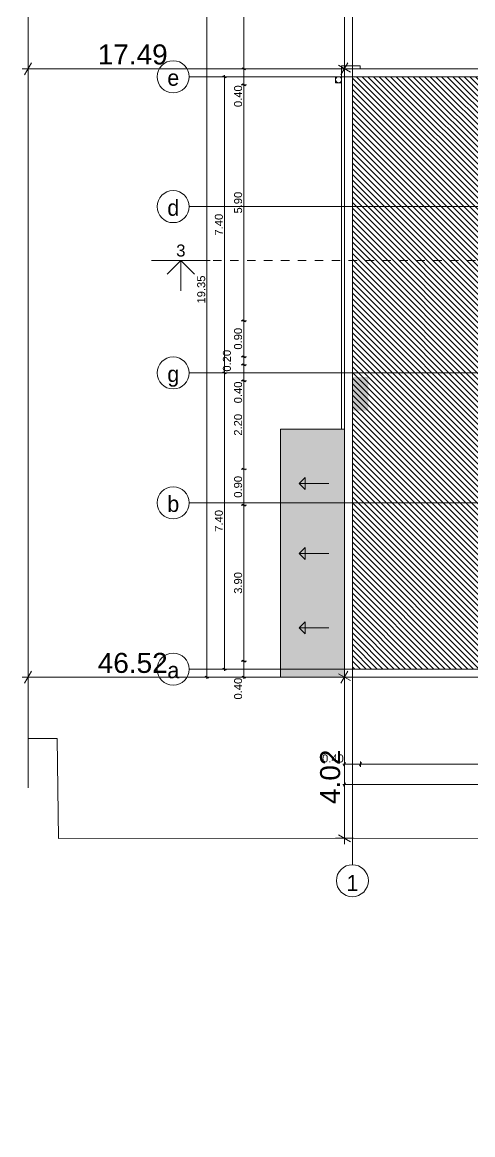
# Model space of a CAD drawing. Header units: millimetres. Extents: x 475159934 to 476245151, y 4620917055 to 4621447368.
# Drawn here: x 475225172 to 475236439, y 4621227188 to 4621254979 of the extents above; entities that cross this region are included whole.
import ezdxf

# ---------------------------------------------------------------- set-up
doc = ezdxf.new("R2010")
doc.units = ezdxf.units.MM
doc.header["$MEASUREMENT"] = 0
doc.linetypes.add('Dashed', pattern=[423.333333, 211.666667, -211.666667])
for name, color, linetype, lineweight in [('0_Pen_No__42_Pen_No__250_Pen_No__5', 5, 'Continuous', 0), ('0_Pen_No__7_Pen_No__250', 7, 'Continuous', 0), ('0_Pen_No__7_Pen_No__4', 7, 'Continuous', 0), ('0_Pen_No__7_Pen_No__7', 7, 'Continuous', 0), ('0_Pen_No__7_Pen_No__8', 8, 'Continuous', 0), ('2D Drafting - General_Pen_No__1_Pen_No__7', 7, 'Continuous', 0), ('2D Drafting - General_Pen_No__250_Pen_No__7_Pen_No__7', 7, 'Continuous', 0), ('Annotation - Text_Pen_No__7_Pen_No__5', 5, 'Continuous', 0), ('gegmebi_Pen_No__7_Pen_No__7', 7, 'Continuous', 0), ('New_._Pen_No__1', 1, 'Continuous', 0), ('New_0_Pen_No__7_Pen_No__250', 7, 'Continuous', 0), ('New_2D Drafting - General_Pen_No__250_Pen_No__7', 7, 'Continuous', 0), ('New_reg_nak_Pen_No__7', 7, 'Continuous', 0), ('New_shenobebi_Pen_No__1', 1, 'Continuous', 0), ('New_Structural - Bearing_Pen_No__1', 1, 'Continuous', 0), ('New_ნავეთების კონტურები გრგ2_Pen_No__1', 1, 'Continuous', 0), ('zoma_Pen_No__1', 1, 'Continuous', 0), ('zoma_Pen_No__142', 142, 'Continuous', 0), ('zoma_Pen_No__5_Pen_No__5', 5, 'Continuous', 0)]:
    doc.layers.add(name, color=color, linetype=linetype, lineweight=lineweight)
doc.layers.add('0_Pen_No__7_Pen_No__252', color=7, linetype='Continuous', lineweight=0, true_color=0x666666)
doc.layers.add('zoma', color=7, linetype='Continuous')
doc.styles.add('GENERATED_STYLE_1', font='arial.ttf')
doc.styles.add('GENERATED_STYLE_3', font='arial.ttf')
doc.styles.add('GENERATED_STYLE_4', font='ACADMTAV.TTF')
doc.linetypes.add('Break', pattern='A,0,[1,12. бѓљбѓ\x98бѓЎбѓ\x98 бѓ’бѓђбѓ¦бѓ”бѓ‘бѓ”бѓ‘бѓ\x981.Shx,S=15.679026,R=0,X=0,Y=0],-1975.557214,0', length=1975.557214)
doc.dimstyles.new('GENERATED_STYLE__10', dxfattribs={"dimtxt": 500, "dimasz": 228, "dimexe": 0.18, "dimexo": 3, "dimgap": 0, "dimtad": 1, "dimlfac": 0.001, "dimzin": 0, "dimdsep": 46, "dimtxsty": 'GENERATED_STYLE_3', "dimblk": 'ARROWHEAD_2', "dimblk1": 'ARROWHEAD_2', "dimblk2": 'ARROWHEAD_2', "dimcen": 0.09, "dimclrd": 1, "dimclre": 1, "dimclrt": 1, "dimadec": 0, "dimazin": 0, "dimtfac": 1, "dimtdec": 4, "dimtmove": 0, "dimatfit": 3, "dimfxl": 1, "dimtolj": 1, "dimtzin": 0, "dimarcsym": 0})
doc.dimstyles.new('GENERATED_STYLE__11', dxfattribs={"dimtxt": 500, "dimasz": 228, "dimexe": 0.18, "dimexo": 3, "dimgap": 0, "dimtad": 1, "dimlfac": 0.001, "dimzin": 0, "dimdsep": 46, "dimtxsty": 'GENERATED_STYLE_3', "dimblk": 'ARROWHEAD_2', "dimblk1": 'ARROWHEAD_2', "dimblk2": 'ARROWHEAD_2', "dimcen": 0.09, "dimclrd": 1, "dimclre": 1, "dimclrt": 1, "dimadec": 0, "dimazin": 0, "dimtfac": 1, "dimtdec": 4, "dimtmove": 2, "dimatfit": 3, "dimfxl": 1, "dimtolj": 1, "dimtzin": 0, "dimarcsym": 0})
doc.dimstyles.new('GENERATED_STYLE__12', dxfattribs={"dimtxt": 500, "dimasz": 228, "dimexe": 0.18, "dimexo": 3, "dimgap": 0, "dimtad": 1, "dimtih": 1, "dimtoh": 1, "dimlfac": 0.001, "dimzin": 0, "dimdsep": 46, "dimtxsty": 'GENERATED_STYLE_3', "dimblk": 'ARROWHEAD_2', "dimblk1": 'ARROWHEAD_2', "dimblk2": 'ARROWHEAD_2', "dimcen": 0.09, "dimclrd": 1, "dimclre": 1, "dimclrt": 1, "dimadec": 0, "dimazin": 0, "dimtfac": 1, "dimtdec": 4, "dimtmove": 2, "dimatfit": 3, "dimfxl": 1, "dimtolj": 1, "dimtzin": 0, "dimarcsym": 0})
doc.dimstyles.new('GENERATED_STYLE__3', dxfattribs={"dimtxt": 200, "dimasz": 64.421331, "dimexe": 0.18, "dimexo": 3, "dimgap": 0, "dimtad": 1, "dimtih": 1, "dimtoh": 1, "dimlfac": 0.001, "dimzin": 0, "dimdsep": 46, "dimtxsty": 'GENERATED_STYLE_3', "dimblk": 'ARROWHEAD_2', "dimblk1": 'ARROWHEAD_2', "dimblk2": 'ARROWHEAD_2', "dimcen": 0.09, "dimclrd": 142, "dimclre": 142, "dimclrt": 142, "dimadec": 0, "dimazin": 0, "dimtfac": 1, "dimtdec": 4, "dimtmove": 0, "dimatfit": 3, "dimfxl": 1, "dimtolj": 1, "dimtzin": 0, "dimarcsym": 0})
doc.dimstyles.new('GENERATED_STYLE__6', dxfattribs={"dimtxt": 200, "dimasz": 64.421331, "dimexe": 0.18, "dimexo": 3, "dimgap": 0, "dimtad": 1, "dimlfac": 0.001, "dimzin": 0, "dimdsep": 46, "dimtxsty": 'GENERATED_STYLE_3', "dimblk": 'ARROWHEAD_2', "dimblk1": 'ARROWHEAD_2', "dimblk2": 'ARROWHEAD_2', "dimcen": 0.09, "dimclrd": 142, "dimclre": 142, "dimclrt": 142, "dimadec": 0, "dimazin": 0, "dimtfac": 1, "dimtdec": 4, "dimtmove": 0, "dimatfit": 3, "dimfxl": 1, "dimtolj": 1, "dimtzin": 0, "dimarcsym": 0})

# ---------------------------------------------------------------- blocks, each defined once
blk = doc.blocks.new('*D456', base_point=(475826096, 4621095193))
at = {"layer": 'zoma_Pen_No__1', "color": 1, "linetype": 'Continuous', "lineweight": 0, "transparency": 16777216}
for p, q in [((475297277, 4621242686), (475296977, 4621242860)), ((475297127, 4621242773), (475297127, 4621242920)), ((475297352, 4621242773), (475296902, 4621242773)), ((475297127, 4621234618), (475297127, 4621242773)), ((475297352, 4621234618), (475296902, 4621234618)), ((475296977, 4621234705), (475297277, 4621234532)), ((475297127, 4621234472), (475297127, 4621234618))]:
    blk.add_line(p, q, dxfattribs=at)
at = {"layer": 'zoma_Pen_No__1', "color": 1, "lineweight": 0, "transparency": 16777216, "insert": (475297027, 4621235451), "char_height": 500, "attachment_point": 7, "rotation": 90, "style": 'GENERATED_STYLE_3'}
blk.add_mtext('\\A1;{\\pql;\\fArial|b0|i0|c204|p0;\\W1.000000;8.15}', dxfattribs=at)
blk = doc.blocks.new('ARROWHEAD_2')
at = {"color": 0, "linetype": 'Continuous', "lineweight": 0}
for p, q in [((0, 0), (-1, 0)), ((-0.38, -0.66), (0.38, 0.66))]:
    blk.add_line(p, q, dxfattribs=at)
blk = doc.blocks.new('*D459', base_point=(475826096, 4621095193))
at = {"layer": 'zoma_Pen_No__1', "color": 1, "linetype": 'Continuous', "lineweight": 0, "transparency": 16777216}
for p, q in [((475225405, 4621253968), (475225232, 4621253668)), ((475225318, 4621253593), (475225318, 4621254043)), ((475233141, 4621253668), (475233314, 4621253968)), ((475233227, 4621253593), (475233227, 4621254043)), ((475225172, 4621253818), (475225318, 4621253818)), ((475225318, 4621253818), (475233227, 4621253818)), ((475233227, 4621253818), (475233374, 4621253818))]:
    blk.add_line(p, q, dxfattribs=at)
at = {"layer": 'zoma_Pen_No__1', "color": 1, "lineweight": 0, "transparency": 16777216, "insert": (475227061, 4621253918), "char_height": 500, "attachment_point": 7, "style": 'GENERATED_STYLE_3'}
blk.add_mtext('\\A1;{\\pql;\\fArial|b0|i0|c204|p0;\\W1.000000;17.49}', dxfattribs=at)
blk = doc.blocks.new('*D460', base_point=(475826096, 4621095193))
at = {"layer": 'zoma_Pen_No__1', "color": 1, "linetype": 'Continuous', "lineweight": 0, "transparency": 16777216}
for p, q in [((475233377, 4621259931), (475233077, 4621260104)), ((475233227, 4621260018), (475233227, 4621260164)), ((475233452, 4621260018), (475233002, 4621260018)), ((475233227, 4621253818), (475233227, 4621260018)), ((475233452, 4621253818), (475233002, 4621253818)), ((475233077, 4621253905), (475233377, 4621253732)), ((475233227, 4621253672), (475233227, 4621253818))]:
    blk.add_line(p, q, dxfattribs=at)
at = {"layer": 'zoma_Pen_No__1', "color": 1, "lineweight": 0, "transparency": 16777216, "insert": (475233127, 4621256251), "char_height": 500, "attachment_point": 7, "rotation": 90, "style": 'GENERATED_STYLE_3'}
blk.add_mtext('\\A1;{\\pql;\\fArial|b0|i0|c204|p0;\\W1.000000;6.20}', dxfattribs=at)
blk = doc.blocks.new('*D461', base_point=(475826096, 4621095193))
at = {"layer": 'zoma_Pen_No__1', "color": 1, "linetype": 'Continuous', "lineweight": 0, "transparency": 16777216}
for p, q in [((475233377, 4621238532), (475233077, 4621238705)), ((475233227, 4621238618), (475233227, 4621238765)), ((475233452, 4621238618), (475233002, 4621238618)), ((475233227, 4621234594), (475233227, 4621238618)), ((475233452, 4621234594), (475233002, 4621234594)), ((475233077, 4621234681), (475233377, 4621234508)), ((475233227, 4621234448), (475233227, 4621234594))]:
    blk.add_line(p, q, dxfattribs=at)
at = {"layer": 'zoma_Pen_No__1', "color": 1, "lineweight": 0, "transparency": 16777216, "insert": (475233127, 4621235451), "char_height": 500, "attachment_point": 7, "rotation": 90, "style": 'GENERATED_STYLE_3'}
blk.add_mtext('\\A1;{\\pql;\\fArial|b0|i0|c204|p0;\\W1.000000;4.02}', dxfattribs=at)
blk = doc.blocks.new('*D462', base_point=(475826096, 4621095193))
at = {"layer": 'zoma_Pen_No__1', "color": 1, "linetype": 'Continuous', "lineweight": 0, "transparency": 16777216}
for p, q in [((475225405, 4621238768), (475225232, 4621238468)), ((475225318, 4621238393), (475225318, 4621238843)), ((475233141, 4621238468), (475233314, 4621238768)), ((475233227, 4621238393), (475233227, 4621238843)), ((475225172, 4621238618), (475225318, 4621238618)), ((475225318, 4621238618), (475233227, 4621238618)), ((475233227, 4621238618), (475233374, 4621238618))]:
    blk.add_line(p, q, dxfattribs=at)
at = {"layer": 'zoma_Pen_No__1', "color": 1, "lineweight": 0, "transparency": 16777216, "insert": (475227061, 4621238718), "char_height": 500, "attachment_point": 7, "style": 'GENERATED_STYLE_3'}
blk.add_mtext('\\A1;{\\pql;\\fArial|b0|i0|c204|p0;\\W1.000000;46.52}', dxfattribs=at)
blk = doc.blocks.new('*D463', base_point=(475826096, 4621095193))
at = {"layer": 'zoma_Pen_No__142', "color": 142, "linetype": 'Continuous', "lineweight": 0, "transparency": 16777216}
for p, q in [((475233186, 4621235936), (475233227, 4621235936)), ((475233252, 4621235978), (475233203, 4621235893)), ((475233227, 4621235872), (475233227, 4621235999)), ((475233227, 4621235936), (475297127, 4621235936)), ((475297103, 4621235893), (475297152, 4621235978)), ((475297127, 4621235872), (475297127, 4621235999)), ((475297127, 4621235936), (475297169, 4621235936))]:
    blk.add_line(p, q, dxfattribs=at)
at = {"layer": 'zoma_Pen_No__142', "color": 142, "lineweight": 0, "transparency": 16777216, "insert": (475264834, 4621235976), "char_height": 200, "attachment_point": 7, "style": 'GENERATED_STYLE_3'}
blk.add_mtext('\\A1;{\\pql;\\fArial|b0|i0|c204|p0;\\W1.000000;63.90}', dxfattribs=at)
blk = doc.blocks.new('*D475', base_point=(475826096, 4621095193))
at = {"layer": 'zoma_Pen_No__142', "color": 142, "linetype": 'Continuous', "lineweight": 0, "transparency": 16777216}
for p, q in [((475233186, 4621236445), (475233227, 4621236445)), ((475233252, 4621236487), (475233203, 4621236402)), ((475233227, 4621236381), (475233227, 4621236508)), ((475233227, 4621236445), (475233627, 4621236445)), ((475233652, 4621236487), (475233603, 4621236402)), ((475233627, 4621236381), (475233627, 4621236508))]:
    blk.add_line(p, q, dxfattribs=at)
at = {"layer": 'zoma_Pen_No__142', "color": 142, "lineweight": 0, "transparency": 16777216, "insert": (475232669, 4621236485), "char_height": 200, "attachment_point": 7, "style": 'GENERATED_STYLE_3'}
blk.add_mtext('\\A1;{\\pql;\\fArial|b0|i0|c204|p0;\\W1.000000;0.40}', dxfattribs=at)
blk = doc.blocks.new('*D476', base_point=(475826096, 4621095193))
at = {"layer": 'zoma_Pen_No__142', "color": 142, "linetype": 'Continuous', "lineweight": 0, "transparency": 16777216}
for p, q in [((475233652, 4621236487), (475233603, 4621236402)), ((475233627, 4621236381), (475233627, 4621236508)), ((475233627, 4621236445), (475240127, 4621236445)), ((475240152, 4621236487), (475240103, 4621236402)), ((475240127, 4621236381), (475240127, 4621236508))]:
    blk.add_line(p, q, dxfattribs=at)
at = {"layer": 'zoma_Pen_No__142', "color": 142, "lineweight": 0, "transparency": 16777216, "char_height": 200, "attachment_point": 7, "style": 'GENERATED_STYLE_3'}
for s, insert in [('\\A1;{\\pql;\\fArial|b0|i0|c204|p0;\\W1.000000;6.50}', (475236611, 4621236485)), ('\\A1;{\\pql;\\fArial|b0|i0|c204|p0;\\W1.000000;0.40}', (475239569, 4621236485))]:
    blk.add_mtext(s, dxfattribs=dict(at, insert=insert))
blk = doc.blocks.new('*D498', base_point=(475826096, 4621095193))
at = {"layer": 'zoma_Pen_No__142', "color": 142, "linetype": 'Continuous', "lineweight": 0, "transparency": 16777216}
for p, q in [((475233181, 4621259000), (475233223, 4621259000)), ((475233247, 4621259043), (475233198, 4621258958)), ((475233223, 4621258937), (475233223, 4621259064)), ((475233223, 4621259000), (475233622, 4621259000)), ((475233647, 4621259043), (475233598, 4621258958)), ((475233622, 4621258937), (475233622, 4621259064))]:
    blk.add_line(p, q, dxfattribs=at)
at = {"layer": 'zoma_Pen_No__142', "color": 142, "lineweight": 0, "transparency": 16777216, "insert": (475232664, 4621259040), "char_height": 200, "attachment_point": 7, "style": 'GENERATED_STYLE_3'}
blk.add_mtext('\\A1;{\\pql;\\fArial|b0|i0|c204|p0;\\W1.000000;0.40}', dxfattribs=at)
blk = doc.blocks.new('*D499', base_point=(475826096, 4621095193))
at = {"layer": 'zoma_Pen_No__142', "color": 142, "linetype": 'Continuous', "lineweight": 0, "transparency": 16777216}
for p, q in [((475233647, 4621259043), (475233598, 4621258958)), ((475233622, 4621258937), (475233622, 4621259064)), ((475233622, 4621259000), (475240122, 4621259000)), ((475240147, 4621259043), (475240098, 4621258958)), ((475240122, 4621258937), (475240122, 4621259064))]:
    blk.add_line(p, q, dxfattribs=at)
at = {"layer": 'zoma_Pen_No__142', "color": 142, "lineweight": 0, "transparency": 16777216, "char_height": 200, "attachment_point": 7, "style": 'GENERATED_STYLE_3'}
for s, insert in [('\\A1;{\\pql;\\fArial|b0|i0|c204|p0;\\W1.000000;6.50}', (475236606, 4621259040)), ('\\A1;{\\pql;\\fArial|b0|i0|c204|p0;\\W1.000000;0.40}', (475239564, 4621259040))]:
    blk.add_mtext(s, dxfattribs=dict(at, insert=insert))
blk = doc.blocks.new('*D912', base_point=(475826096, 4621095193))
at = {"layer": 'zoma_Pen_No__142', "color": 142, "linetype": 'Continuous', "lineweight": 0, "transparency": 16777216}
for p, q in [((475230776, 4621253818), (475230649, 4621253818)), ((475230670, 4621253843), (475230755, 4621253794)), ((475230712, 4621253418), (475230712, 4621253818)), ((475230776, 4621253418), (475230649, 4621253418)), ((475230670, 4621253443), (475230755, 4621253394)), ((475230712, 4621253377), (475230712, 4621253418))]:
    blk.add_line(p, q, dxfattribs=at)
at = {"layer": 'zoma_Pen_No__142', "color": 142, "lineweight": 0, "transparency": 16777216, "insert": (475230672, 4621252860), "char_height": 200, "attachment_point": 7, "rotation": 90, "style": 'GENERATED_STYLE_3'}
blk.add_mtext('\\A1;{\\pql;\\fArial|b0|i0|c204|p0;\\W1.000000;0.40}', dxfattribs=at)
blk = doc.blocks.new('*D913', base_point=(475826096, 4621095193))
at = {"layer": 'zoma_Pen_No__142', "color": 142, "linetype": 'Continuous', "lineweight": 0, "transparency": 16777216}
for p, q in [((475230776, 4621257573), (475230649, 4621257573)), ((475230670, 4621257597), (475230755, 4621257548)), ((475230712, 4621253818), (475230712, 4621257573)), ((475230776, 4621253818), (475230649, 4621253818)), ((475230670, 4621253843), (475230755, 4621253794))]:
    blk.add_line(p, q, dxfattribs=at)
at = {"layer": 'zoma_Pen_No__142', "color": 142, "lineweight": 0, "transparency": 16777216, "char_height": 200, "attachment_point": 7, "rotation": 90, "style": 'GENERATED_STYLE_3'}
for s, insert in [('\\A1;{\\pql;\\fArial|b0|i0|c204|p0;\\W1.000000;0.40}', (475230672, 4621257015)), ('\\A1;{\\pql;\\fArial|b0|i0|c204|p0;\\W1.000000;3.75}', (475230672, 4621255429))]:
    blk.add_mtext(s, dxfattribs=dict(at, insert=insert))
blk = doc.blocks.new('*D1017', base_point=(475826096, 4621095193))
at = {"layer": 'zoma_Pen_No__142', "color": 142, "linetype": 'Continuous', "lineweight": 0, "transparency": 16777216}
for p, q in [((475230295, 4621246218), (475230168, 4621246218)), ((475230189, 4621246243), (475230274, 4621246194)), ((475230231, 4621238818), (475230231, 4621246218)), ((475230295, 4621238818), (475230168, 4621238818)), ((475230189, 4621238843), (475230274, 4621238794)), ((475230231, 4621238777), (475230231, 4621238818))]:
    blk.add_line(p, q, dxfattribs=at)
at = {"layer": 'zoma_Pen_No__142', "color": 142, "lineweight": 0, "transparency": 16777216, "insert": (475230191, 4621242251), "char_height": 200, "attachment_point": 7, "rotation": 90, "style": 'GENERATED_STYLE_3'}
blk.add_mtext('\\A1;{\\pql;\\fArial|b0|i0|c204|p0;\\W1.000000;7.40}', dxfattribs=at)
blk = doc.blocks.new('*D1018', base_point=(475826096, 4621095193))
at = {"layer": 'zoma_Pen_No__142', "color": 142, "linetype": 'Continuous', "lineweight": 0, "transparency": 16777216}
for p, q in [((475230295, 4621253618), (475230168, 4621253618)), ((475230274, 4621253594), (475230189, 4621253643)), ((475230231, 4621246218), (475230231, 4621253618)), ((475230295, 4621246218), (475230168, 4621246218)), ((475230189, 4621246243), (475230274, 4621246194))]:
    blk.add_line(p, q, dxfattribs=at)
at = {"layer": 'zoma_Pen_No__142', "color": 142, "lineweight": 0, "transparency": 16777216, "insert": (475230191, 4621249651), "char_height": 200, "attachment_point": 7, "rotation": 90, "style": 'GENERATED_STYLE_3'}
blk.add_mtext('\\A1;{\\pql;\\fArial|b0|i0|c204|p0;\\W1.000000;7.40}', dxfattribs=at)
blk = doc.blocks.new('*D1019', base_point=(475826096, 4621095193))
at = {"layer": 'zoma_Pen_No__142', "color": 142, "linetype": 'Continuous', "lineweight": 0, "transparency": 16777216}
for p, q in [((475230295, 4621253618), (475230168, 4621253618)), ((475230274, 4621253594), (475230189, 4621253643)), ((475230231, 4621253618), (475230231, 4621253660))]:
    blk.add_line(p, q, dxfattribs=at)
blk = doc.blocks.new('*D1020', base_point=(475826096, 4621095193))
at = {"layer": 'zoma_Pen_No__142', "color": 142, "linetype": 'Continuous', "lineweight": 0, "transparency": 16777216}
for p, q in [((475229854, 4621257973), (475229727, 4621257973)), ((475229833, 4621257948), (475229748, 4621257997)), ((475229790, 4621257973), (475229790, 4621258014)), ((475229790, 4621238618), (475229790, 4621257973)), ((475229854, 4621238618), (475229727, 4621238618)), ((475229748, 4621238643), (475229833, 4621238594)), ((475229790, 4621238577), (475229790, 4621238618))]:
    blk.add_line(p, q, dxfattribs=at)
at = {"layer": 'zoma_Pen_No__142', "color": 142, "lineweight": 0, "transparency": 16777216, "insert": (475229750, 4621247952), "char_height": 200, "attachment_point": 7, "rotation": 90, "style": 'GENERATED_STYLE_3'}
blk.add_mtext('\\A1;{\\pql;\\fArial|b0|i0|c204|p0;\\W1.000000;19.35}', dxfattribs=at)
blk = doc.blocks.new('*D1021', base_point=(475826096, 4621095193))
at = {"layer": 'zoma_Pen_No__142', "color": 142, "linetype": 'Continuous', "lineweight": 0, "transparency": 16777216}
for p, q in [((475230776, 4621239018), (475230649, 4621239018)), ((475230670, 4621239043), (475230755, 4621238994)), ((475230712, 4621238618), (475230712, 4621239018)), ((475230776, 4621238618), (475230649, 4621238618)), ((475230670, 4621238643), (475230755, 4621238594)), ((475230712, 4621238577), (475230712, 4621238618))]:
    blk.add_line(p, q, dxfattribs=at)
at = {"layer": 'zoma_Pen_No__142', "color": 142, "lineweight": 0, "transparency": 16777216, "insert": (475230672, 4621238060), "char_height": 200, "attachment_point": 7, "rotation": 90, "style": 'GENERATED_STYLE_3'}
blk.add_mtext('\\A1;{\\pql;\\fArial|b0|i0|c204|p0;\\W1.000000;0.40}', dxfattribs=at)
blk = doc.blocks.new('*D1022', base_point=(475826096, 4621095193))
at = {"layer": 'zoma_Pen_No__142', "color": 142, "linetype": 'Continuous', "lineweight": 0, "transparency": 16777216}
for p, q in [((475230776, 4621242918), (475230649, 4621242918)), ((475230670, 4621242943), (475230755, 4621242894)), ((475230712, 4621239018), (475230712, 4621242918)), ((475230776, 4621239018), (475230649, 4621239018)), ((475230670, 4621239043), (475230755, 4621238994))]:
    blk.add_line(p, q, dxfattribs=at)
at = {"layer": 'zoma_Pen_No__142', "color": 142, "lineweight": 0, "transparency": 16777216, "insert": (475230672, 4621240701), "char_height": 200, "attachment_point": 7, "rotation": 90, "style": 'GENERATED_STYLE_3'}
blk.add_mtext('\\A1;{\\pql;\\fArial|b0|i0|c204|p0;\\W1.000000;3.90}', dxfattribs=at)
blk = doc.blocks.new('*D1023', base_point=(475826096, 4621095193))
at = {"layer": 'zoma_Pen_No__142', "color": 142, "linetype": 'Continuous', "lineweight": 0, "transparency": 16777216}
for p, q in [((475230776, 4621243818), (475230649, 4621243818)), ((475230670, 4621243843), (475230755, 4621243794)), ((475230712, 4621242918), (475230712, 4621243818)), ((475230776, 4621242918), (475230649, 4621242918)), ((475230670, 4621242943), (475230755, 4621242894))]:
    blk.add_line(p, q, dxfattribs=at)
at = {"layer": 'zoma_Pen_No__142', "color": 142, "lineweight": 0, "transparency": 16777216, "insert": (475230672, 4621243101), "char_height": 200, "attachment_point": 7, "rotation": 90, "style": 'GENERATED_STYLE_3'}
blk.add_mtext('\\A1;{\\pql;\\fArial|b0|i0|c204|p0;\\W1.000000;0.90}', dxfattribs=at)
blk = doc.blocks.new('*D1024', base_point=(475826096, 4621095193))
at = {"layer": 'zoma_Pen_No__142', "color": 142, "linetype": 'Continuous', "lineweight": 0, "transparency": 16777216}
for p, q in [((475230776, 4621246018), (475230649, 4621246018)), ((475230670, 4621246043), (475230755, 4621245994)), ((475230712, 4621243818), (475230712, 4621246018)), ((475230776, 4621243818), (475230649, 4621243818)), ((475230670, 4621243843), (475230755, 4621243794))]:
    blk.add_line(p, q, dxfattribs=at)
at = {"layer": 'zoma_Pen_No__142', "color": 142, "lineweight": 0, "transparency": 16777216, "char_height": 200, "attachment_point": 7, "rotation": 90, "style": 'GENERATED_STYLE_3'}
for s, insert in [('\\A1;{\\pql;\\fArial|b0|i0|c204|p0;\\W1.000000;0.40}', (475230672, 4621245460)), ('\\A1;{\\pql;\\fArial|b0|i0|c204|p0;\\W1.000000;2.20}', (475230672, 4621244651))]:
    blk.add_mtext(s, dxfattribs=dict(at, insert=insert))
blk = doc.blocks.new('*D1025', base_point=(475826096, 4621095193))
at = {"layer": 'zoma_Pen_No__142', "color": 142, "linetype": 'Continuous', "lineweight": 0, "transparency": 16777216}
for p, q in [((475230670, 4621246443), (475230755, 4621246394)), ((475230776, 4621246418), (475230649, 4621246418)), ((475230712, 4621246018), (475230712, 4621246418)), ((475230776, 4621246018), (475230649, 4621246018)), ((475230670, 4621246043), (475230755, 4621245994))]:
    blk.add_line(p, q, dxfattribs=at)
at = {"layer": 'zoma_Pen_No__142', "color": 142, "lineweight": 0, "transparency": 16777216, "insert": (475230392, 4621246251), "char_height": 200, "attachment_point": 7, "rotation": 90, "style": 'GENERATED_STYLE_3'}
blk.add_mtext('\\A1;{\\pql;\\fArial|b0|i0|c204|p0;\\W1.000000;0.20}', dxfattribs=at)
blk = doc.blocks.new('*D1026', base_point=(475826096, 4621095193))
at = {"layer": 'zoma_Pen_No__142', "color": 142, "linetype": 'Continuous', "lineweight": 0, "transparency": 16777216}
for p, q in [((475230776, 4621246618), (475230649, 4621246618)), ((475230670, 4621246643), (475230755, 4621246594)), ((475230670, 4621246443), (475230755, 4621246394)), ((475230712, 4621246418), (475230712, 4621246618)), ((475230776, 4621246418), (475230649, 4621246418))]:
    blk.add_line(p, q, dxfattribs=at)
blk = doc.blocks.new('*D1027', base_point=(475826096, 4621095193))
at = {"layer": 'zoma_Pen_No__142', "color": 142, "linetype": 'Continuous', "lineweight": 0, "transparency": 16777216}
for p, q in [((475230776, 4621247518), (475230649, 4621247518)), ((475230670, 4621247543), (475230755, 4621247494)), ((475230712, 4621246618), (475230712, 4621247518)), ((475230776, 4621246618), (475230649, 4621246618)), ((475230670, 4621246643), (475230755, 4621246594))]:
    blk.add_line(p, q, dxfattribs=at)
at = {"layer": 'zoma_Pen_No__142', "color": 142, "lineweight": 0, "transparency": 16777216, "insert": (475230672, 4621246801), "char_height": 200, "attachment_point": 7, "rotation": 90, "style": 'GENERATED_STYLE_3'}
blk.add_mtext('\\A1;{\\pql;\\fArial|b0|i0|c204|p0;\\W1.000000;0.90}', dxfattribs=at)
blk = doc.blocks.new('*D1028', base_point=(475826096, 4621095193))
at = {"layer": 'zoma_Pen_No__142', "color": 142, "linetype": 'Continuous', "lineweight": 0, "transparency": 16777216}
for p, q in [((475230776, 4621253418), (475230649, 4621253418)), ((475230670, 4621253443), (475230755, 4621253394)), ((475230712, 4621247518), (475230712, 4621253418)), ((475230776, 4621247518), (475230649, 4621247518)), ((475230670, 4621247543), (475230755, 4621247494))]:
    blk.add_line(p, q, dxfattribs=at)
at = {"layer": 'zoma_Pen_No__142', "color": 142, "lineweight": 0, "transparency": 16777216, "char_height": 200, "attachment_point": 7, "rotation": 90, "style": 'GENERATED_STYLE_3'}
for s, insert in [('\\A1;{\\pql;\\fArial|b0|i0|c204|p0;\\W1.000000;0.40}', (475230672, 4621252860)), ('\\A1;{\\pql;\\fArial|b0|i0|c204|p0;\\W1.000000;5.90}', (475230672, 4621250201))]:
    blk.add_mtext(s, dxfattribs=dict(at, insert=insert))
blk = doc.blocks.new('*D1029', base_point=(475826096, 4621095193))
at = {"layer": 'zoma_Pen_No__142', "color": 142, "linetype": 'Continuous', "lineweight": 0, "transparency": 16777216}
for p, q in [((475230776, 4621253818), (475230649, 4621253818)), ((475230670, 4621253843), (475230755, 4621253794)), ((475230712, 4621253418), (475230712, 4621253818)), ((475230776, 4621253418), (475230649, 4621253418)), ((475230670, 4621253443), (475230755, 4621253394))]:
    blk.add_line(p, q, dxfattribs=at)
blk = doc.blocks.new('*D1030', base_point=(475826096, 4621095193))
at = {"layer": 'zoma_Pen_No__142', "color": 142, "linetype": 'Continuous', "lineweight": 0, "transparency": 16777216}
for p, q in [((475230776, 4621257573), (475230649, 4621257573)), ((475230670, 4621257597), (475230755, 4621257548)), ((475230712, 4621253818), (475230712, 4621257573)), ((475230776, 4621253818), (475230649, 4621253818)), ((475230670, 4621253843), (475230755, 4621253794))]:
    blk.add_line(p, q, dxfattribs=at)
at = {"layer": 'zoma_Pen_No__142', "color": 142, "lineweight": 0, "transparency": 16777216, "char_height": 200, "attachment_point": 7, "rotation": 90, "style": 'GENERATED_STYLE_3'}
for s, insert in [('\\A1;{\\pql;\\fArial|b0|i0|c204|p0;\\W1.000000;0.40}', (475230672, 4621257015)), ('\\A1;{\\pql;\\fArial|b0|i0|c204|p0;\\W1.000000;3.75}', (475230672, 4621255429))]:
    blk.add_mtext(s, dxfattribs=dict(at, insert=insert))
blk = doc.blocks.new('*D1036', base_point=(475826096, 4621095193))
at = {"layer": 'zoma_Pen_No__142', "color": 142, "linetype": 'Continuous', "lineweight": 0, "transparency": 16777216}
for p, q in [((475300059, 4621257973), (475299931, 4621257973)), ((475300037, 4621257948), (475299953, 4621257997)), ((475299995, 4621257973), (475299995, 4621258014)), ((475299995, 4621238618), (475299995, 4621257973)), ((475300059, 4621238618), (475299931, 4621238618)), ((475299953, 4621238643), (475300037, 4621238594)), ((475299995, 4621238577), (475299995, 4621238618))]:
    blk.add_line(p, q, dxfattribs=at)
at = {"layer": 'zoma_Pen_No__142', "color": 142, "lineweight": 0, "transparency": 16777216, "insert": (475299955, 4621247952), "char_height": 200, "attachment_point": 7, "rotation": 90, "style": 'GENERATED_STYLE_3'}
blk.add_mtext('\\A1;{\\pql;\\fArial|b0|i0|c204|p0;\\W1.000000;19.35}', dxfattribs=at)
blk = doc.blocks.new('*D1037', base_point=(475826096, 4621095193))
at = {"layer": 'zoma_Pen_No__142', "color": 142, "linetype": 'Continuous', "lineweight": 0, "transparency": 16777216}
for p, q in [((475299278, 4621239018), (475299151, 4621239018)), ((475299172, 4621239043), (475299257, 4621238994)), ((475299214, 4621238618), (475299214, 4621239018)), ((475299278, 4621238618), (475299151, 4621238618)), ((475299172, 4621238643), (475299257, 4621238594)), ((475299214, 4621238577), (475299214, 4621238618))]:
    blk.add_line(p, q, dxfattribs=at)
at = {"layer": 'zoma_Pen_No__142', "color": 142, "lineweight": 0, "transparency": 16777216, "insert": (475299174, 4621238060), "char_height": 200, "attachment_point": 7, "rotation": 90, "style": 'GENERATED_STYLE_3'}
blk.add_mtext('\\A1;{\\pql;\\fArial|b0|i0|c204|p0;\\W1.000000;0.40}', dxfattribs=at)
blk = doc.blocks.new('*D1038', base_point=(475826096, 4621095193))
at = {"layer": 'zoma_Pen_No__142', "color": 142, "linetype": 'Continuous', "lineweight": 0, "transparency": 16777216}
for p, q in [((475299278, 4621242773), (475299151, 4621242773)), ((475299172, 4621242797), (475299257, 4621242748)), ((475299214, 4621239018), (475299214, 4621242773)), ((475299278, 4621239018), (475299151, 4621239018)), ((475299172, 4621239043), (475299257, 4621238994))]:
    blk.add_line(p, q, dxfattribs=at)
at = {"layer": 'zoma_Pen_No__142', "color": 142, "lineweight": 0, "transparency": 16777216, "char_height": 200, "attachment_point": 7, "rotation": 90, "style": 'GENERATED_STYLE_3'}
for s, insert in [('\\A1;{\\pql;\\fArial|b0|i0|c204|p0;\\W1.000000;0.40}', (475299174, 4621242215)), ('\\A1;{\\pql;\\fArial|b0|i0|c204|p0;\\W1.000000;3.75}', (475299174, 4621240629))]:
    blk.add_mtext(s, dxfattribs=dict(at, insert=insert))

msp = doc.modelspace()

# ---------------------------------------------------------------- hatches: boundary and pattern name
at = {"layer": '0_Pen_No__7_Pen_No__252', "linetype": 'Continuous', "lineweight": 0, "true_color": 0x666666}
h = msp.add_hatch(dxfattribs=at)
h.set_pattern_fill('COMMON_BRICK', color=251, style=0, pattern_type=2)
h.set_pattern_definition([(315, (475228381.41, 4621259902.74), (70.71068, 70.71068), [])])
h.paths.add_polyline_path([(475233427.749, 4621253617.934), (475254127.785, 4621253617.934), (475254127.785, 4621238817.934), (475233427.749, 4621238817.934)])
h.paths.add_polyline_path([(475245527.749, 4621248377.866), (475245527.749, 4621250977.866), (475245127.749, 4621250977.866), (475245127.749, 4621253177.902), (475243227.749, 4621253177.902), (475243227.749, 4621250217.934), (475243227.749, 4621248377.866)], flags=0)
at = {"layer": '0_Pen_No__7_Pen_No__8', "linetype": 'Continuous', "lineweight": 0, "true_color": 0xb9b9b9}
msp.add_hatch(color=9, dxfattribs=at).paths.add_polyline_path([(475231627.833, 4621238618.352), (475231627.833, 4621244818.025), (475233227.749, 4621244818.03), (475233227.768, 4621238618.357)])
at = {"layer": 'New_2D Drafting - General_Pen_No__250_Pen_No__7', "linetype": 'Continuous', "lineweight": 0}
msp.add_hatch(color=7, dxfattribs=at).paths.add_polyline_path([(475233827.749, 4621245277.761), (475233427.749, 4621245277.761), (475233427.749, 4621246117.941), (475233827.749, 4621246117.941)])

# ---------------------------------------------------------------- linework, layer by layer
at = {"layer": '0_Pen_No__42_Pen_No__250_Pen_No__5', "color": 5, "linetype": 'Continuous', "lineweight": 0}
for centre in [(475228947.199, 4621253617.949), (475228947.199, 4621250372.584), (475228947.199, 4621246217.949), (475228947.199, 4621246217.949), (475228947.199, 4621242972.584), (475228947.199, 4621242972.584), (475228947.199, 4621238817.949), (475228947.199, 4621238817.949), (475233427.75, 4621233534.497), (475233427.75, 4621233534.497)]:
    msp.add_circle(centre, 400, dxfattribs=at)
at = {"layer": '0_Pen_No__7_Pen_No__250', "color": 7, "linetype": 'Continuous', "lineweight": 0, "flags": 128}
for points in [[(475232843.042, 4621243456.032), (475232093.042, 4621243456.032), (475232243.042, 4621243306.032), (475232243.042, 4621243606.032), (475232093.042, 4621243456.032)], [(475232843.042, 4621241710.057), (475232093.042, 4621241710.057), (475232243.042, 4621241560.057), (475232243.042, 4621241860.057), (475232093.042, 4621241710.057)], [(475232843.042, 4621239851.143), (475232093.042, 4621239851.143), (475232243.042, 4621239701.143), (475232243.042, 4621240001.143), (475232093.042, 4621239851.143)]]:
    msp.add_lwpolyline(points, close=True, dxfattribs=at)
at = {"layer": '0_Pen_No__7_Pen_No__4', "color": 7, "linetype": 'Continuous', "lineweight": 0, "flags": 128}
msp.add_lwpolyline([(475233427.749, 4621253617.934), (475254127.785, 4621253617.934), (475254127.785, 4621238817.934), (475233427.749, 4621238817.934)], close=True, dxfattribs=at)
at = {"layer": '0_Pen_No__7_Pen_No__7', "color": 7, "linetype": 'Continuous', "lineweight": 0, "flags": 128}
msp.add_lwpolyline([(475231627.833, 4621238618.352), (475231627.833, 4621244818.025), (475233227.749, 4621244818.03), (475233227.768, 4621238618.357)], close=True, dxfattribs=at)
at = {"layer": '2D Drafting - General_Pen_No__1_Pen_No__7', "color": 7, "linetype": 'Continuous', "lineweight": 0}
msp.add_circle((475233082.757, 4621253543.018), 75, dxfattribs=at)
at = {"layer": '2D Drafting - General_Pen_No__250_Pen_No__7_Pen_No__7', "color": 7, "linetype": 'Continuous', "lineweight": 0, "flags": 128}
for points in [[(475233227.749, 4621238617.941), (475233227.749, 4621253817.941), (475254327.749, 4621253817.941), (475254327.749, 4621238617.934)], [(475233427.749, 4621238817.934), (475254127.785, 4621238817.934), (475254127.785, 4621253617.934), (475233427.749, 4621253617.934)]]:
    msp.add_lwpolyline(points, close=True, dxfattribs=at)
at = {"layer": 'gegmebi_Pen_No__7_Pen_No__7', "color": 7, "linetype": 'Continuous', "lineweight": 0}
for p, q in [((475233007.757, 4621253468.018), (475233007.757, 4621253618.018)), ((475233007.757, 4621253618.018), (475233157.757, 4621253618.018)), ((475233157.757, 4621253468.018), (475233007.757, 4621253468.018)), ((475233157.757, 4621253618.018), (475233157.757, 4621253468.018))]:
    msp.add_line(p, q, dxfattribs=at)
at = {"layer": 'New_0_Pen_No__7_Pen_No__250', "color": 7, "linetype": 'Continuous', "lineweight": 0}
msp.add_line((475233620.459, 4621253817.609), (475233620.459, 4621253887.609), dxfattribs=at)
at = {"layer": 'New_reg_nak_Pen_No__7', "color": 7, "linetype": 'Continuous', "lineweight": 0, "flags": 128}
msp.add_lwpolyline([(475233620.459, 4621253887.609), (475233158.027, 4621253887.609), (475233158.086, 4621244818.03), (475233227.749, 4621244818.03), (475233227.749, 4621238617.939), (475240127.767, 4621238617.939), (475240127.767, 4621238557.642), (475240128.045, 4621238557.642), (475240128.045, 4621238547.955)], dxfattribs=at)
at = {"layer": 'New_shenobebi_Pen_No__1', "color": 1, "linetype": 'Dashed', "lineweight": 0}
msp.add_lwpolyline([(475301572.161, 4621253178.245), (475255558.91, 4621253178.245), (475255558.91, 4621249023.61), (475228401.093, 4621249023.61)], dxfattribs=at)
at = {"layer": 'New_shenobebi_Pen_No__1', "color": 1, "linetype": 'Continuous', "lineweight": 0}
for points in [[(475229874.84, 4621249023.61), (475228401.093, 4621249023.61)], [(475229137.967, 4621249023.61), (475228796.822, 4621248682.465)], [(475229137.967, 4621249023.61), (475229137.967, 4621248270.612)], [(475229137.967, 4621249023.61), (475229479.112, 4621248682.465)]]:
    msp.add_lwpolyline(points, dxfattribs=at)
at = {"layer": 'New_Structural - Bearing_Pen_No__1', "color": 1, "linetype": 'Break', "lineweight": 0}
msp.add_line((475225318.305, 4621259746.883), (475225318.305, 4621235857.857), dxfattribs=at)
at = {"layer": 'New_ნავეთების კონტურები გრგ2_Pen_No__1', "color": 1, "linetype": 'Continuous', "lineweight": 0}
msp.add_lwpolyline([(475225318.305, 4621237085.893), (475226043.415, 4621237089.125), (475226080.716, 4621234589.274), (475259458.343, 4621234612.714), (475305223.657, 4621234619.425)], dxfattribs=at)
at = {"layer": 'zoma_Pen_No__5_Pen_No__5', "color": 5, "linetype": 'Continuous', "lineweight": 0}
for p, q in [((475233427.75, 4621260243.933), (475233427.75, 4621233934.497)), ((475229347.199, 4621253617.949), (475300774.806, 4621253617.949)), ((475229347.199, 4621250372.584), (475300774.806, 4621250372.584)), ((475229347.199, 4621246217.949), (475300774.806, 4621246217.949)), ((475229347.199, 4621242972.584), (475300774.806, 4621242972.584)), ((475229347.199, 4621238817.949), (475300774.806, 4621238817.949))]:
    msp.add_line(p, q, dxfattribs=at)

# ---------------------------------------------------------------- texts
at = {"layer": 'Annotation - Text_Pen_No__7_Pen_No__5', "color": 5, "linetype": 'Continuous', "lineweight": 0, "char_height": 400, "attachment_point": 2, "style": 'GENERATED_STYLE_4'}
for s, insert in [('\\A1;{\\pqc;\\fAcadMtavr|b0|i0|c0|p0;\\W1.000000;e}', (475228949.357, 4621253792.269)), ('\\A1;{\\pqc;\\fAcadMtavr|b0|i0|c0|p0;\\W1.000000;d}', (475228949.357, 4621250545.705)), ('\\A1;{\\pqc;\\fAcadMtavr|b0|i0|c0|p0;\\W1.000000;g}', (475228949.357, 4621246392.269)), ('\\A1;{\\pqc;\\fAcadMtavr|b0|i0|c0|p0;\\W1.000000;b}', (475228949.357, 4621243146.905)), ('\\A1;{\\pqc;\\fAcadMtavr|b0|i0|c0|p0;\\W1.000000;a}', (475228949.357, 4621238992.269)), ('\\A1;{\\pqc;\\fAcadMtavr|b0|i0|c0|p0;\\W1.000000;1}', (475233429.908, 4621233676.792))]:
    msp.add_mtext(s, dxfattribs=dict(at, insert=insert))
at = {"layer": 'New_._Pen_No__1', "color": 1, "linetype": 'Continuous', "lineweight": 0, "insert": (475229137.967, 4621249426.467), "char_height": 300, "attachment_point": 2, "style": 'GENERATED_STYLE_1'}
msp.add_mtext('\\A1;{\\pqc;\\fArial|b0|i0|c204|p0;\\W1.000000;3}', dxfattribs=at)

# ---------------------------------------------------------------- dimensions: what is measured, and where the dimension line sits
at = {"layer": 'zoma', "color": 1, "linetype": 'Continuous', "lineweight": 0}
for base, p1, p2, dimstyle, picture, middle in [((475233227.471, 4621260017.595), (475233227.478, 4621253818.274), (475233225.566, 4621260017.595), 'GENERATED_STYLE__10', '*D460', (475232877.471, 4621256897.924)), ((475297127.478, 4621242772.909), (475297127.278, 4621234618.238), (475233227.471, 4621242772.909), 'GENERATED_STYLE__11', '*D456', (475296777.478, 4621236098.31)), ((475233227.471, 4621238618.274), (475233226.504, 4621234594.292), (475233227.478, 4621238618.274), 'GENERATED_STYLE__11', '*D461', (475232877.471, 4621236098.31))]:
    dim = msp.add_linear_dim(base=base, p1=p1, p2=p2, angle=90, dimstyle=dimstyle, dxfattribs=at)
    dim.commit()
    dim.dimension.update_dxf_attribs({"geometry": picture, "text_midpoint": middle, "dimtype": 160, "text_rotation": 90})
at = {"layer": 'zoma', "color": 142, "linetype": 'Continuous', "lineweight": 0}
for base, p1, p2, picture, middle in [((475233622.496, 4621259000.232), (475233222.504, 4621238618.28), (475233622.496, 4621238618.28), '*D498', (475232923.083, 4621259140.232)), ((475240122.496, 4621259000.232), (475233622.496, 4621238618.28), (475240122.496, 4621238618.28), '*D499', (475236864.492, 4621259140.232)), ((475233627.471, 4621236444.626), (475233227.478, 4621237997.536), (475233627.471, 4621237997.535), '*D475', (475232928.057, 4621236584.626)), ((475297127.471, 4621235935.841), (475233227.478, 4621237997.536), (475297127.471, 4621219503.822), '*D463', (475265169.301, 4621236075.841)), ((475240127.471, 4621236444.626), (475233627.471, 4621237997.535), (475240127.471, 4621237997.535), '*D476', (475236869.467, 4621236584.626))]:
    dim = msp.add_linear_dim(base=base, p1=p1, p2=p2, dimstyle='GENERATED_STYLE__3', dxfattribs=at)
    dim.commit()
    dim.dimension.update_dxf_attribs({"geometry": picture, "text_midpoint": middle, "dimtype": 160})
for base, p1, p2, picture, middle in [((475229790.299, 4621257972.908), (475231462.615, 4621238618.273), (475253178.12, 4621257972.908), '*D1020', (475229650.299, 4621248287.417)), ((475299994.938, 4621257972.908), (475233703.512, 4621238618.273), (475255419.018, 4621257972.908), '*D1036', (475299854.938, 4621248287.417)), ((475230712.452, 4621257572.908), (475231778.121, 4621253818.273), (475253178.12, 4621257572.908), '*D1030', (475230572.452, 4621255687.586)), ((475230712.453, 4621257572.916), (475231778.122, 4621253818.28), (475253178.121, 4621257572.916), '*D913', (475230572.453, 4621255687.594)), ((475230712.453, 4621253818.28), (475231462.616, 4621253418.28), (475231778.122, 4621253818.28), '*D912', (475230572.453, 4621253118.859)), ((475230712.452, 4621253818.273), (475231462.615, 4621253418.273), (475231778.121, 4621253818.273), '*D1029', (475230572.452, 4621253118.852)), ((475230231.397, 4621253618.273), (475229556.304, 4621246218.273), (475229790.299, 4621253618.273), '*D1018', (475230091.397, 4621249910.269)), ((475230231.396831095, 4621253618.272562027), (475229790.298893273, 4621253618.272562027), (475230231.396831095, 4621253618.272562027), '*D1019', (475230091.396830499, 4621253610.268590927)), ((475230712.452, 4621253418.273), (475233157.474, 4621247518.274), (475231462.615, 4621253418.273), '*D1028', (475230572.452, 4621250460.269)), ((475230712.452, 4621247518.274), (475233157.474, 4621246618.274), (475233157.474, 4621247518.274), '*D1027', (475230572.452, 4621247060.27)), ((475230712.452, 4621246418.273), (475231462.615, 4621246018.273), (475231462.615, 4621246418.273), '*D1025', (475230572.452, 4621245718.852)), ((475230712.452, 4621246618.274), (475231462.615, 4621246418.273), (475233157.474, 4621246618.274), '*D1026', (475230292.452, 4621246510.269)), ((475230231.397, 4621246218.273), (475229602.863, 4621238818.273), (475229556.304, 4621246218.273), '*D1017', (475230091.397, 4621242510.269)), ((475230712.452, 4621246018.273), (475233227.471, 4621243818.272), (475231462.615, 4621246018.273), '*D1024', (475230572.452, 4621244910.268)), ((475230712.452, 4621243818.272), (475233227.471, 4621242918.272), (475233227.471, 4621243818.272), '*D1023', (475230572.452, 4621243360.268)), ((475230712.452, 4621242918.272), (475231462.615, 4621239018.273), (475233227.471, 4621242918.272), '*D1022', (475230572.452, 4621240960.268)), ((475299214.353, 4621242772.916), (475233703.512, 4621239018.273), (475297127.471, 4621242772.916), '*D1038', (475299074.353, 4621240887.59)), ((475230712.452, 4621239018.273), (475231462.615, 4621238618.273), (475231462.615, 4621239018.273), '*D1021', (475230572.452, 4621238318.852)), ((475299214.353, 4621239018.273), (475233703.512, 4621238618.273), (475233703.512, 4621239018.273), '*D1037', (475299074.353, 4621238318.852))]:
    dim = msp.add_linear_dim(base=base, p1=p1, p2=p2, angle=90, dimstyle='GENERATED_STYLE__6', dxfattribs=at)
    dim.commit()
    dim.dimension.update_dxf_attribs({"geometry": picture, "text_midpoint": middle, "dimtype": 160, "text_rotation": 90})
at = {"layer": 'zoma', "color": 1, "linetype": 'Continuous', "lineweight": 0}
for base, p1, text, picture, middle in [((475233227.471, 4621253818.274), (475225318.305, 4621253818.274), '17.49', '*D459', (475227898.723, 4621254168.274)), ((475233227.471, 4621238618.274), (475225318.305, 4621238618.274), '46.52', '*D462', (475227898.723, 4621238968.274))]:
    dim = msp.add_linear_dim(base=base, p1=p1, p2=(475233227.471, 4621253818.274), text=text, dimstyle='GENERATED_STYLE__12', dxfattribs=at)
    dim.commit()
    dim.dimension.update_dxf_attribs({"geometry": picture, "text_midpoint": middle, "dimtype": 160})

doc.saveas('drawing.dxf')
